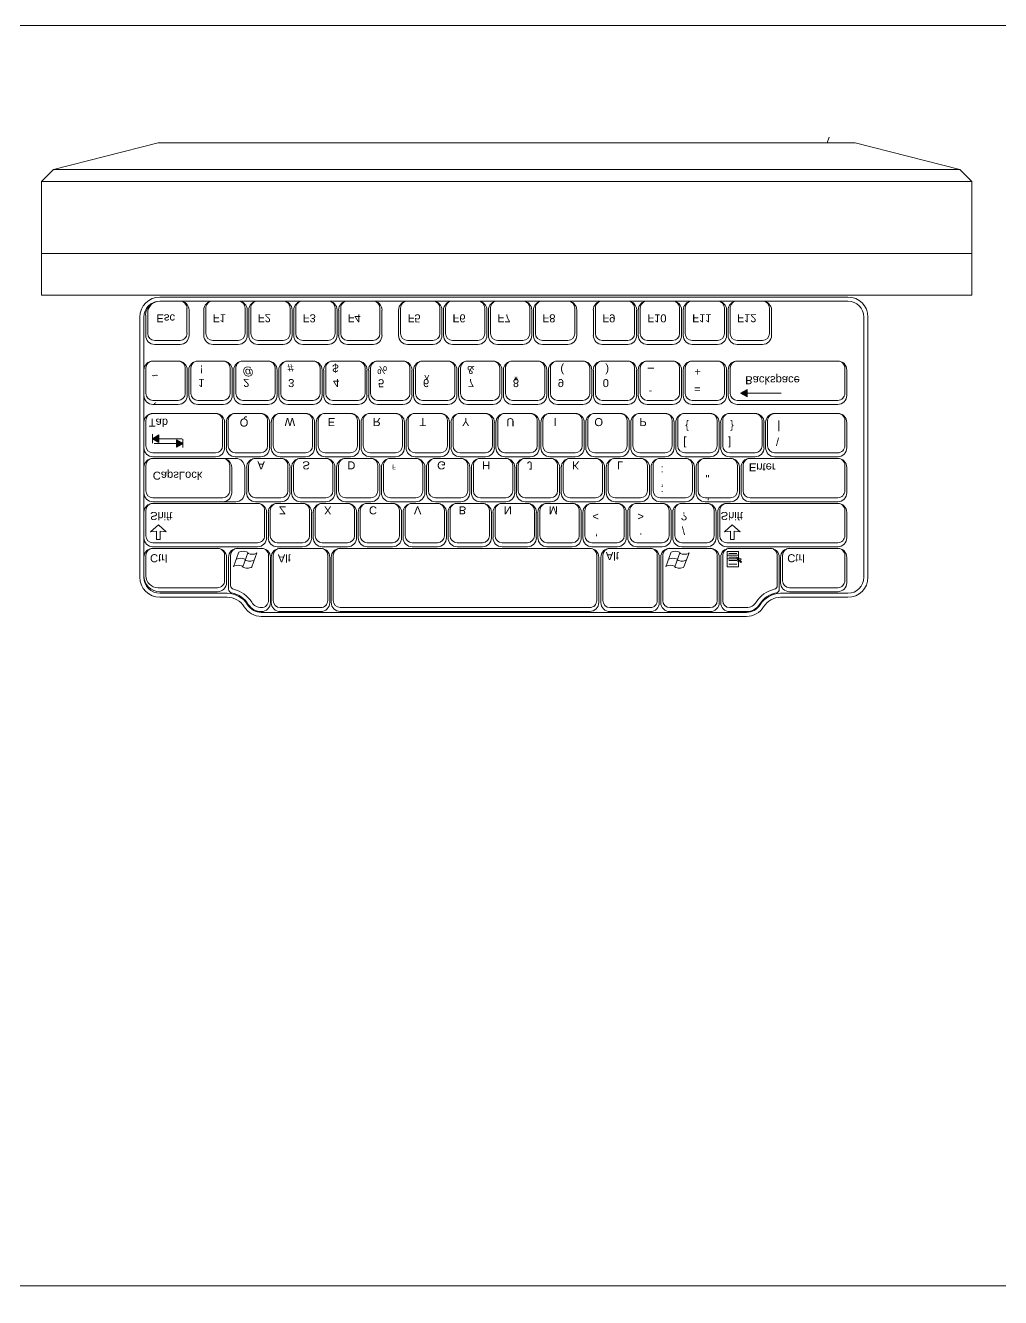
# Model space of a CAD drawing. Header units: millimetres. Extents: x -13407 to 8062823, y -2611 to 109271.
# Drawn here: x 194 to 658, y 42149 to 42755 of the extents above; entities that cross this region are included whole.
import ezdxf
from ezdxf import colors
from ezdxf.entities.mleader import LeaderData, LeaderLine
from ezdxf.math import Vec2, Vec3

# ---------------------------------------------------------------- set-up
doc = ezdxf.new("R2010")
doc.units = ezdxf.units.MM
for name, color, linetype, lineweight in [('_ТХ_мебель передв', 250, 'Continuous', 13), ('_ТХ_обор_комп принт', 30, 'Continuous', 13), ('АР_Отметки', 250, 'Continuous', 15)]:
    doc.layers.add(name, color=color, linetype=linetype, lineweight=lineweight)
doc.styles.add('Arial 200', font='arial.ttf', dxfattribs={"height": 500})
doc.styles.add('ISOCPEUR', font='isocpeur.ttf', dxfattribs={"width": 0.7})
doc.styles.add('SIMPLEX', font='simplex.shx', dxfattribs={"width": 0.85, "oblique": 7})

# ---------------------------------------------------------------- blocks, each defined once
blk = doc.blocks.new('_DotSmall')
at = {"color": 0, "linetype": 'ByBlock', "const_width": 0.5}
blk.add_lwpolyline([(-0.0625, 0, 1), (0.0625, 0, 1)], format="xyb", close=True, dxfattribs=at)
blk = doc.blocks.new('KEY')
at = {"color": 0}
for p, q in [((-0.198, 0), (0.198, 0)), ((-0.338, -0.536), (-0.338, -0.141)), ((-0.307, -0.505), (-0.307, -0.109)), ((0.307, -0.505), (0.307, -0.109)), ((0.338, -0.536), (0.338, -0.141)), ((-0.198, -0.614), (0.198, -0.614)), ((-0.198, -0.677), (0.198, -0.677))]:
    blk.add_line(p, q, dxfattribs=at)
for centre, radius, start, end in [((0.198, -0.109), 0.109, 360, 90), ((0.198, -0.141), 0.141, 360, 90), ((-0.198, -0.141), 0.141, 90, 180), ((-0.198, -0.109), 0.109, 90, 180), ((-0.198, -0.536), 0.141, 180, 270), ((-0.198, -0.505), 0.109, 180, 270), ((0.198, -0.505), 0.109, 270, 360), ((0.198, -0.536), 0.141, 270, 360)]:
    blk.add_arc(centre, radius, start, end, dxfattribs=at)
blk = doc.blocks.new('рншнглнг8л')
h = blk.add_hatch(color=256)
h.paths.add_polyline_path([(-575895.82, 55186.07), (-575892.76, 55184.3), (-575895.82, 55184.3)])
h.paths.add_polyline_path([(-575895.82, 55184.3), (-575892.76, 55184.3), (-575895.82, 55182.54)])
h = blk.add_hatch(color=256)
h.paths.add_polyline_path([(-575615.74, 55164.44), (-575612.68, 55162.68), (-575615.74, 55162.68)])
h.paths.add_polyline_path([(-575615.74, 55162.68), (-575612.68, 55162.68), (-575615.74, 55160.91)])
h = blk.add_hatch(color=256)
h.paths.add_polyline_path([(-575624.15, 55162.17), (-575627.21, 55160.4), (-575624.15, 55160.4)])
h.paths.add_polyline_path([(-575624.15, 55160.4), (-575627.21, 55160.4), (-575624.15, 55158.64)])
for p, q in [((-575947.25, 55303.5), (-575997.1, 55290.75)), ((-575615.41, 55303.5), (-575947.25, 55303.5)), ((-575565.56, 55290.75), (-575615.41, 55303.5)), ((-575997.1, 55290.75), (-576002.79, 55285.05)), ((-575565.56, 55290.75), (-575997.1, 55290.75)), ((-575559.87, 55285.05), (-575565.56, 55290.75)), ((-575559.87, 55285.05), (-576002.79, 55285.05)), ((-576002.79, 55285.05), (-576002.79, 55230.93)), ((-575559.87, 55230.93), (-575559.87, 55285.05)), ((-575559.87, 55250.87), (-576002.79, 55250.87)), ((-576002.79, 55230.93), (-575559.87, 55230.93)), ((-575616.23, 55228.18), (-575943.83, 55228.18)), ((-575630.08, 55211.83), (-575630.08, 55223.89)), ((-575629.12, 55212.79), (-575629.12, 55224.84)), ((-575625.79, 55228.18), (-575616.11, 55228.18)), ((-575953.35, 55096.69), (-575953.35, 55220.56)), ((-575951.45, 55096.69), (-575951.45, 55220.56)), ((-575610.4, 55212.79), (-575610.4, 55222.46)), ((-575609.44, 55211.83), (-575609.44, 55221.51)), ((-575608.61, 55096.69), (-575608.61, 55220.56)), ((-575606.7, 55096.69), (-575606.7, 55220.56)), ((-575625.79, 55209.45), (-575613.73, 55209.45)), ((-575625.79, 55207.55), (-575613.73, 55207.55)), ((-575891.1, 55199.64), (-575939.03, 55199.64)), ((-575943.32, 55183.3), (-575943.32, 55195.36)), ((-575942.37, 55184.25), (-575942.37, 55196.31)), ((-575887.77, 55184.25), (-575887.77, 55196.31)), ((-575886.82, 55183.3), (-575886.82, 55195.36)), ((-575891.1, 55180.92), (-575939.03, 55180.92)), ((-575892.76, 55184.3), (-575912.13, 55184.3)), ((-575895.82, 55182.54), (-575895.82, 55186.07)), ((-575895.82, 55186.07), (-575892.76, 55184.3)), ((-575892.76, 55184.3), (-575895.82, 55182.54)), ((-575891.1, 55179.01), (-575939.03, 55179.01)), ((-575908.94, 55174.68), (-575939.03, 55174.68)), ((-575612.89, 55174.68), (-575642.76, 55174.68)), ((-575943.32, 55158.33), (-575943.32, 55170.39)), ((-575942.37, 55159.28), (-575942.37, 55171.34)), ((-575905.6, 55159.28), (-575905.6, 55171.34)), ((-575904.65, 55158.33), (-575904.65, 55170.39)), ((-575647.05, 55158.33), (-575647.05, 55170.39)), ((-575646.09, 55159.28), (-575646.09, 55171.34)), ((-575609.56, 55159.28), (-575609.56, 55171.34)), ((-575608.61, 55158.33), (-575608.61, 55170.39)), ((-575627.21, 55162.47), (-575627.21, 55158.53)), ((-575612.7, 55162.68), (-575626.77, 55162.68)), ((-575615.74, 55160.91), (-575615.74, 55164.44)), ((-575615.74, 55164.44), (-575612.68, 55162.68)), ((-575612.68, 55162.68), (-575615.74, 55160.91)), ((-575612.68, 55160.6), (-575612.68, 55164.9)), ((-575624.15, 55162.17), (-575627.21, 55160.4)), ((-575627.21, 55160.4), (-575624.15, 55158.64)), ((-575627.19, 55160.4), (-575613.41, 55160.4)), ((-575624.15, 55158.64), (-575624.15, 55162.17)), ((-575908.94, 55155.95), (-575939.03, 55155.95)), ((-575908.94, 55154.05), (-575939.03, 55154.05)), ((-575897.22, 55153.28), (-575939.03, 55153.28)), ((-575612.89, 55153.28), (-575652.3, 55153.28)), ((-575612.89, 55155.95), (-575642.76, 55155.95)), ((-575612.89, 55154.05), (-575642.76, 55154.05)), ((-575943.32, 55136.93), (-575943.32, 55148.99)), ((-575942.37, 55137.88), (-575942.37, 55149.94)), ((-575893.89, 55137.88), (-575893.89, 55149.94)), ((-575892.94, 55136.93), (-575892.94, 55148.99)), ((-575656.59, 55136.93), (-575656.59, 55148.99)), ((-575650.4, 55136.93), (-575650.4, 55148.99)), ((-575649.45, 55137.88), (-575649.45, 55149.94)), ((-575609.56, 55137.88), (-575609.56, 55149.94)), ((-575608.61, 55136.93), (-575608.61, 55148.99)), ((-575897.22, 55134.55), (-575939.03, 55134.55)), ((-575897.22, 55132.64), (-575939.03, 55132.64)), ((-575612.89, 55132.64), (-575652.3, 55132.64)), ((-575612.89, 55134.55), (-575646.12, 55134.55)), ((-575943.32, 55115.53), (-575943.32, 55127.59)), ((-575942.37, 55116.48), (-575942.37, 55128.54)), ((-575886.14, 55131.87), (-575939.03, 55131.87)), ((-575882.8, 55116.48), (-575882.8, 55128.54)), ((-575881.85, 55115.53), (-575881.85, 55127.59)), ((-575667.02, 55115.53), (-575667.02, 55127.59)), ((-575666.07, 55116.48), (-575666.07, 55128.54)), ((-575612.89, 55131.87), (-575662.74, 55131.87)), ((-575609.56, 55116.48), (-575609.56, 55128.54)), ((-575608.61, 55115.53), (-575608.61, 55127.59)), ((-575888.76, 55121.74), (-575892.49, 55118.36)), ((-575885.04, 55118.36), (-575888.76, 55121.74)), ((-575615.52, 55121.74), (-575619.24, 55118.36)), ((-575611.79, 55118.36), (-575615.52, 55121.74)), ((-575892.49, 55118.36), (-575889.61, 55118.58)), ((-575889.61, 55118.58), (-575889.61, 55114.68)), ((-575887.92, 55114.68), (-575889.61, 55114.68)), ((-575887.92, 55114.68), (-575887.91, 55118.58)), ((-575887.91, 55118.58), (-575885.04, 55118.36)), ((-575619.24, 55118.36), (-575616.36, 55118.58)), ((-575616.36, 55118.58), (-575616.36, 55114.68)), ((-575614.67, 55114.68), (-575616.36, 55114.68)), ((-575614.67, 55118.58), (-575611.79, 55118.36)), ((-575614.67, 55114.68), (-575614.67, 55118.58)), ((-575886.14, 55113.15), (-575939.03, 55113.15)), ((-575886.14, 55111.24), (-575939.03, 55111.24)), ((-575916.07, 55110.47), (-575939.03, 55110.47)), ((-575887.54, 55110.47), (-575906.87, 55110.47)), ((-575886.28, 55108.93), (-575891.78, 55108.93)), ((-575891.78, 55108.93), (-575891.78, 55101.72)), ((-575887.14, 55108.07), (-575890.93, 55108.07)), ((-575886.28, 55101.72), (-575886.28, 55108.93)), ((-575859, 55110.47), (-575878.29, 55110.47)), ((-575868.2, 55108.37), (-575865.78, 55101.73)), ((-575863.86, 55108.37), (-575861.44, 55101.73)), ((-575857.1, 55101.73), (-575859.52, 55108.37)), ((-575830.47, 55110.47), (-575849.74, 55110.47)), ((-575702.06, 55110.47), (-575820.92, 55110.47)), ((-575673.53, 55110.47), (-575692.8, 55110.47)), ((-575664.58, 55110.47), (-575653.19, 55110.47)), ((-575612.89, 55113.15), (-575662.74, 55113.15)), ((-575612.89, 55111.24), (-575662.74, 55111.24)), ((-575662.38, 55108.37), (-575659.97, 55101.73)), ((-575658.04, 55108.37), (-575655.63, 55101.73)), ((-575651.29, 55101.73), (-575653.7, 55108.37)), ((-575612.89, 55110.47), (-575643.66, 55110.47)), ((-575943.32, 55094.13), (-575943.32, 55106.19)), ((-575942.37, 55095.08), (-575942.37, 55107.14)), ((-575912.74, 55095.08), (-575912.74, 55107.14)), ((-575911.79, 55094.13), (-575911.79, 55106.19)), ((-575911.15, 55091.09), (-575911.15, 55106.19)), ((-575910.2, 55092.84), (-575910.2, 55107.14)), ((-575890.93, 55106.35), (-575893.17, 55105.31)), ((-575893.17, 55105.31), (-575892.29, 55105.06)), ((-575892.29, 55105.06), (-575893.14, 55104.01)), ((-575892.77, 55103.72), (-575893.14, 55104.01)), ((-575892.77, 55103.72), (-575891.91, 55104.77)), ((-575891.91, 55104.77), (-575891.51, 55104.06)), ((-575886.28, 55107.21), (-575891.78, 55107.21)), ((-575886.28, 55105.49), (-575891.78, 55105.49)), ((-575891.51, 55104.06), (-575890.93, 55106.35)), ((-575887.14, 55106.35), (-575890.93, 55106.35)), ((-575887.14, 55104.63), (-575890.93, 55104.63)), ((-575887.14, 55102.91), (-575890.93, 55102.91)), ((-575884.2, 55085.59), (-575884.2, 55107.14)), ((-575883.25, 55084.63), (-575883.25, 55106.19)), ((-575882.57, 55084.65), (-575882.57, 55106.19)), ((-575881.62, 55085.61), (-575881.62, 55107.14)), ((-575855.67, 55085.61), (-575855.67, 55107.14)), ((-575854.72, 55084.65), (-575854.72, 55106.19)), ((-575854.02, 55084.67), (-575854.02, 55106.19)), ((-575853.07, 55085.62), (-575853.07, 55107.14)), ((-575827.13, 55085.62), (-575827.13, 55107.14)), ((-575826.18, 55084.67), (-575826.18, 55106.19)), ((-575825.2, 55084.69), (-575825.2, 55106.19)), ((-575824.25, 55085.64), (-575824.25, 55107.14)), ((-575698.73, 55085.64), (-575698.73, 55107.14)), ((-575697.78, 55084.69), (-575697.78, 55106.19)), ((-575697.08, 55084.67), (-575697.08, 55106.19)), ((-575696.13, 55085.62), (-575696.13, 55107.14)), ((-575670.19, 55085.62), (-575670.19, 55107.14)), ((-575669.24, 55084.67), (-575669.24, 55106.19)), ((-575668.86, 55084.63), (-575668.86, 55106.19)), ((-575667.91, 55085.59), (-575667.91, 55107.14)), ((-575649.85, 55092.84), (-575649.85, 55107.14)), ((-575648.9, 55091.09), (-575648.9, 55106.19)), ((-575647.95, 55094.13), (-575647.95, 55106.19)), ((-575646.99, 55095.08), (-575646.99, 55107.14)), ((-575609.56, 55097.46), (-575609.56, 55107.14)), ((-575608.61, 55097.46), (-575608.61, 55106.19)), ((-575891.78, 55101.72), (-575886.28, 55101.72)), ((-575916.07, 55091.75), (-575939.03, 55091.75)), ((-575916.07, 55089.84), (-575939.03, 55089.84)), ((-575615.27, 55091.75), (-575643.66, 55091.75)), ((-575616.23, 55089.84), (-575643.66, 55089.84)), ((-575943.83, 55089.07), (-575911.79, 55089.07)), ((-575943.83, 55087.17), (-575911.79, 55087.17)), ((-575616.23, 55089.07), (-575648.27, 55089.07)), ((-575616.23, 55087.17), (-575648.27, 55087.17)), ((-575887.54, 55082.25), (-575895.55, 55082.25)), ((-575887.54, 55080.35), (-575895.55, 55080.35)), ((-575664.5, 55079.99), (-575895.55, 55079.99)), ((-575664.5, 55078.09), (-575895.55, 55078.09)), ((-575859, 55082.27), (-575878.29, 55082.27)), ((-575859, 55080.37), (-575878.29, 55080.37)), ((-575830.47, 55082.29), (-575849.74, 55082.29)), ((-575830.47, 55080.39), (-575849.74, 55080.39)), ((-575702.06, 55082.31), (-575820.92, 55082.31)), ((-575702.06, 55080.4), (-575820.92, 55080.4)), ((-575673.53, 55082.29), (-575692.8, 55082.29)), ((-575673.53, 55080.39), (-575692.8, 55080.39)), ((-575664.58, 55082.25), (-575664.5, 55082.25)), ((-575664.58, 55080.35), (-575664.5, 55080.35))]:
    blk.add_line(p, q)
for points in [[(-575934.03, 55303.5), (-575934.87, 55306.24)], [(-575616.23, 55230.08), (-575943.83, 55230.08)]]:
    blk.add_lwpolyline(points)
for centre, major_axis, start_param, end_param in [((-575943.83, 55220.56), (-6.74, -6.74), 3.926991, 5.497787), ((-575943.83, 55220.56), (-5.39, -5.39), 3.926991, 5.497787), ((-575943.83, 55096.69), (-6.74, 6.74), 0.785398, 2.356194), ((-575943.83, 55096.69), (-5.39, 5.39), 0.785398, 2.356194), ((-575911.79, 55077.64), (-8.08, -8.08), 2.907036, 3.926991), ((-575911.79, 55077.64), (-6.74, -6.74), 2.907036, 3.926991), ((-575895.55, 55087.61), (-5.39, 5.39), 1.336239, 2.356194), ((-575895.55, 55087.61), (-6.74, -6.74), -0.234557, 0.785398)]:
    blk.add_ellipse(centre, major_axis=major_axis, ratio=1, start_param=start_param, end_param=end_param)
at = {"extrusion": (0, 0, -1)}
for centre, major_axis, ratio, start_param, end_param in [((-575616.23, 55220.56), (6.74, -6.74), 1, 3.926991, 5.497787), ((-575625.79, 55223.89), (3.03, 3.03), 1, 3.926991, 5.497787), ((-575625.79, 55224.84), (2.36, 2.36), 1, 3.926991, 5.497787), ((-575616.23, 55220.56), (5.39, -5.39), 1, 3.926991, 5.497787), ((-575616.11, 55221.51), (4.72, 4.72), 1, 5.497787, 7.068583), ((-575616.11, 55222.46), (4.04, -4.04), 1, 3.926991, 5.497787), ((-575625.79, 55211.83), (3.03, -3.03), 1, 0.785398, 2.356194), ((-575625.79, 55212.79), (2.36, -2.36), 1, 0.785398, 2.356194), ((-575613.73, 55212.79), (2.36, -2.36), 1, -0.785398, 0.785398), ((-575613.73, 55211.83), (3.03, 3.03), 1, 0.785398, 2.356194), ((-575939.03, 55195.36), (3.03, -3.03), 1, 2.356194, 3.926991), ((-575939.03, 55196.31), (2.36, -2.36), 1, 2.356194, 3.926991), ((-575891.1, 55196.31), (2.36, 2.36), 1, 5.497787, 7.068583), ((-575891.1, 55195.36), (3.03, -3.03), 1, 3.926991, 5.497787), ((-575939.03, 55183.3), (3.03, 3.03), 1, 2.356194, 3.926991), ((-575939.03, 55184.25), (2.36, 2.36), 1, 2.356194, 3.926991), ((-575891.1, 55184.25), (2.36, -2.36), 1, -0.785398, 0.785398), ((-575891.1, 55183.3), (3.03, 3.03), 1, 0.785398, 2.356194), ((-575939.03, 55170.39), (3.03, -3.03), 1, 2.356194, 3.926991), ((-575939.03, 55171.34), (2.36, -2.36), 1, 2.356194, 3.926991), ((-575908.94, 55171.34), (2.36, 2.36), 1, 5.497787, 7.068583), ((-575908.94, 55170.39), (3.03, 3.03), 1, 5.497787, 7.068583), ((-575642.76, 55170.39), (3.03, 3.03), 1, 3.926991, 5.497787), ((-575642.76, 55171.34), (2.36, 2.36), 1, 3.926991, 5.497787), ((-575612.89, 55171.34), (2.36, -2.36), 1, 3.926991, 5.497787), ((-575612.89, 55170.39), (3.03, -3.03), 1, 3.926991, 5.497787), ((-575939.03, 55158.33), (3.03, 3.03), 1, 2.356194, 3.926991), ((-575939.03, 55159.28), (2.36, 2.36), 1, 2.356194, 3.926991), ((-575908.94, 55159.28), (2.36, -2.36), 1, -0.785398, 0.785398), ((-575908.94, 55158.33), (3.03, -3.03), 1, -0.785398, 0.785398), ((-575642.76, 55158.33), (3.03, -3.03), 1, 0.785398, 2.356194), ((-575642.76, 55159.28), (2.36, -2.36), 1, 0.785398, 2.356194), ((-575612.89, 55159.28), (2.36, 2.36), 1, 0.785398, 2.356194), ((-575612.89, 55158.33), (3.03, 3.03), 1, 0.785398, 2.356194), ((-575939.03, 55148.99), (3.03, -3.03), 1, 2.356194, 3.926991), ((-575939.03, 55149.94), (2.36, -2.36), 1, 2.356194, 3.926991), ((-575897.22, 55149.94), (2.36, 2.36), 1, 5.497787, 7.068583), ((-575897.22, 55148.99), (3.03, 3.03), 1, 5.497787, 7.068583), ((-575652.3, 55148.99), (3.03, 3.03), 1, 3.926991, 5.497787), ((-575646.12, 55148.99), (3.03, 3.03), 1, 3.926991, 5.497787), ((-575646.12, 55149.94), (2.36, -2.36), 1, 2.356194, 3.926991), ((-575612.89, 55149.94), (2.36, -2.36), 1, 3.926991, 5.497787), ((-575612.89, 55148.99), (3.03, -3.03), 1, 3.926991, 5.497787), ((-575939.03, 55136.93), (3.03, 3.03), 1, 2.356194, 3.926991), ((-575939.03, 55137.88), (2.36, 2.36), 1, 2.356194, 3.926991), ((-575897.22, 55137.88), (2.36, -2.36), 1, -0.785398, 0.785398), ((-575897.22, 55136.93), (3.03, -3.03), 1, -0.785398, 0.785398), ((-575652.3, 55136.93), (3.03, -3.03), 1, 0.785398, 2.356194), ((-575646.12, 55136.93), (3.03, -3.03), 1, 0.785398, 2.356194), ((-575646.12, 55137.88), (2.36, 2.36), 1, 2.356194, 3.926991), ((-575612.89, 55137.88), (2.36, 2.36), 1, 0.785398, 2.356194), ((-575612.89, 55136.93), (3.03, 3.03), 1, 0.785398, 2.356194), ((-575939.03, 55127.59), (3.03, -3.03), 1, 2.356194, 3.926991), ((-575939.03, 55128.54), (2.36, -2.36), 1, 2.356194, 3.926991), ((-575886.14, 55128.54), (2.36, 2.36), 1, 5.497787, 7.068583), ((-575886.14, 55127.59), (3.03, -3.03), 1, 3.926991, 5.497787), ((-575662.74, 55127.59), (3.03, 3.03), 1, 3.926991, 5.497787), ((-575662.74, 55128.54), (2.36, -2.36), 1, 2.356194, 3.926991), ((-575612.89, 55128.54), (2.36, -2.36), 1, 3.926991, 5.497787), ((-575612.89, 55127.59), (3.03, -3.03), 1, 3.926991, 5.497787), ((-575939.03, 55115.53), (3.03, 3.03), 1, 2.356194, 3.926991), ((-575939.03, 55116.48), (2.36, 2.36), 1, 2.356194, 3.926991), ((-575886.14, 55116.48), (2.36, -2.36), 1, -0.785398, 0.785398), ((-575886.14, 55115.53), (3.03, 3.03), 1, 0.785398, 2.356194), ((-575662.74, 55115.53), (3.03, -3.03), 1, 0.785398, 2.356194), ((-575662.74, 55116.48), (2.36, 2.36), 1, 2.356194, 3.926991), ((-575612.89, 55116.48), (2.36, 2.36), 1, 0.785398, 2.356194), ((-575612.89, 55115.53), (3.03, 3.03), 1, 0.785398, 2.356194), ((-575939.03, 55106.19), (3.03, -3.03), 1, 2.356194, 3.926991), ((-575939.03, 55107.14), (2.36, -2.36), 1, 2.356194, 3.926991), ((-575916.07, 55107.14), (2.36, -2.36), 1, 3.926991, 5.497787), ((-575916.07, 55106.19), (3.03, -3.03), 1, 3.926991, 5.497787), ((-575906.87, 55106.19), (3.03, 3.03), 1, 3.926991, 5.497787), ((-575906.87, 55107.14), (2.36, 2.36), 1, 3.926991, 5.497787), ((-575887.54, 55107.14), (2.36, 2.36), 1, 5.497787, 7.068583), ((-575887.54, 55106.19), (3.03, 3.03), 1, 5.497787, 7.068583), ((-575878.29, 55106.19), (3.03, 3.03), 1, 3.926991, 5.497787), ((-575878.29, 55107.14), (2.36, 2.36), 1, 3.926991, 5.497787), ((-575866.03, 55108.37), (2.17, 0), 0.316309, 0, 3.141593), ((-575861.69, 55108.37), (2.17, 0), 0.316309, 3.141593, 6.283185), ((-575859, 55107.14), (2.36, 2.36), 1, 5.497787, 7.068583), ((-575859, 55106.19), (3.03, -3.03), 1, 3.926991, 5.497787), ((-575849.74, 55106.19), (3.03, 3.03), 1, 3.926991, 5.497787), ((-575849.74, 55107.14), (2.36, -2.36), 1, 2.356194, 3.926991), ((-575830.47, 55107.14), (2.36, -2.36), 1, 3.926991, 5.497787), ((-575830.47, 55106.19), (3.03, -3.03), 1, 3.926991, 5.497787), ((-575820.92, 55106.19), (3.03, 3.03), 1, 3.926991, 5.497787), ((-575820.92, 55107.14), (2.36, -2.36), 1, 2.356194, 3.926991), ((-575702.06, 55107.14), (2.36, 2.36), 1, 5.497787, 7.068583), ((-575702.06, 55106.19), (3.03, -3.03), 1, 3.926991, 5.497787), ((-575692.8, 55106.19), (3.03, 3.03), 1, 3.926991, 5.497787), ((-575692.8, 55107.14), (2.36, -2.36), 1, 2.356194, 3.926991), ((-575673.53, 55107.14), (2.36, -2.36), 1, 3.926991, 5.497787), ((-575673.53, 55106.19), (3.03, -3.03), 1, 3.926991, 5.497787), ((-575664.58, 55106.19), (3.03, 3.03), 1, 3.926991, 5.497787), ((-575664.58, 55107.14), (2.36, -2.36), 1, 2.356194, 3.926991), ((-575660.21, 55108.37), (2.17, 0), 0.316309, 0, 3.141593), ((-575655.87, 55108.37), (2.17, 0), 0.316309, 3.141593, 6.283185), ((-575653.19, 55107.14), (2.36, -2.36), 1, 3.926991, 5.497787), ((-575653.19, 55106.19), (3.03, -3.03), 1, 3.926991, 5.497787), ((-575643.66, 55106.19), (3.03, 3.03), 1, 3.926991, 5.497787), ((-575643.66, 55107.14), (2.36, -2.36), 1, 2.356194, 3.926991), ((-575612.89, 55107.14), (2.36, -2.36), 1, 3.926991, 5.497787), ((-575612.89, 55106.19), (3.03, -3.03), 1, 3.926991, 5.497787), ((-575864.82, 55105.05), (2.17, 0), 0.316309, 0, 3.141593), ((-575860.48, 55105.05), (2.17, 0), 0.316309, 3.141593, 6.283185), ((-575859.27, 55101.73), (2.17, 0), 0.316309, 3.141593, 6.283185), ((-575659, 55105.05), (2.17, 0), 0.316309, 0, 3.141593), ((-575654.66, 55105.05), (2.17, 0), 0.316309, 3.141593, 6.283185), ((-575653.46, 55101.73), (2.17, 0), 0.316309, 3.141593, 6.283185), ((-575863.61, 55101.73), (2.17, 0), 0.316309, 0, 3.141593), ((-575657.8, 55101.73), (2.17, 0), 0.316309, 0, 3.141593), ((-575616.23, 55097.46), (5.39, 5.39), 1, 0.785398, 2.356194), ((-575616.23, 55096.69), (6.74, 6.74), 1, 0.785398, 2.356194), ((-575616.23, 55096.69), (5.39, 5.39), 1, 0.785398, 2.356194), ((-575615.27, 55097.46), (4.04, 4.04), 1, 0.785398, 2.356194), ((-575939.03, 55094.13), (3.03, 3.03), 1, 2.356194, 3.926991), ((-575939.03, 55095.08), (2.36, 2.36), 1, 2.356194, 3.926991), ((-575916.07, 55095.08), (2.36, 2.36), 1, 0.785398, 2.356194), ((-575916.07, 55094.13), (3.03, 3.03), 1, 0.785398, 2.356194), ((-575909.25, 55091.09), (1.35, -1.35), 1, 0.971859, 2.356194), ((-575908.29, 55092.84), (1.35, -1.35), 1, 1.011126, 2.356194), ((-575911.79, 55077.64), (9.68, -9.68), 1, 4.152719, 4.946946), ((-575648.27, 55077.64), (9.68, 9.68), 1, 4.477832, 5.272059), ((-575651.76, 55092.84), (1.35, 1.35), 1, 0.785398, 2.130466), ((-575650.81, 55091.09), (1.35, 1.35), 1, 0.785398, 2.169734), ((-575643.66, 55094.13), (3.03, -3.03), 1, 0.785398, 2.356194), ((-575643.66, 55095.08), (2.36, 2.36), 1, 2.356194, 3.926991), ((-575911.79, 55077.64), (8.08, 8.08), 1, 5.497787, 6.517742), ((-575911.79, 55077.64), (6.74, -6.74), 1, 3.926991, 4.946946), ((-575911.79, 55077.64), (8.33, 8.33), 1, 5.684248, 6.517742), ((-575895.55, 55087.61), (5.39, 5.39), 1, 2.356194, 3.37615), ((-575895.55, 55087.61), (5.14, 5.14), 1, 2.356194, 3.37615), ((-575895.55, 55087.61), (3.79, 3.79), 1, 2.356194, 3.37615), ((-575887.54, 55085.59), (2.36, -2.36), 1, -0.785398, 0.785398), ((-575887.54, 55084.63), (3.03, -3.03), 1, -0.785398, 0.785398), ((-575878.29, 55084.65), (3.03, -3.03), 1, 0.785398, 2.356194), ((-575878.29, 55085.61), (2.36, -2.36), 1, 0.785398, 2.356194), ((-575859, 55085.61), (2.36, -2.36), 1, -0.785398, 0.785398), ((-575859, 55084.65), (3.03, 3.03), 1, 0.785398, 2.356194), ((-575849.74, 55084.67), (3.03, -3.03), 1, 0.785398, 2.356194), ((-575849.74, 55085.62), (2.36, 2.36), 1, 2.356194, 3.926991), ((-575830.47, 55085.62), (2.36, 2.36), 1, 0.785398, 2.356194), ((-575830.47, 55084.67), (3.03, 3.03), 1, 0.785398, 2.356194), ((-575820.92, 55084.69), (3.03, -3.03), 1, 0.785398, 2.356194), ((-575820.92, 55085.64), (2.36, 2.36), 1, 2.356194, 3.926991), ((-575702.06, 55085.64), (2.36, -2.36), 1, -0.785398, 0.785398), ((-575702.06, 55084.69), (3.03, 3.03), 1, 0.785398, 2.356194), ((-575692.8, 55084.67), (3.03, -3.03), 1, 0.785398, 2.356194), ((-575692.8, 55085.62), (2.36, 2.36), 1, 2.356194, 3.926991), ((-575673.53, 55085.62), (2.36, 2.36), 1, 0.785398, 2.356194), ((-575673.53, 55084.67), (3.03, 3.03), 1, 0.785398, 2.356194), ((-575664.58, 55084.63), (3.03, -3.03), 1, 0.785398, 2.356194), ((-575664.58, 55085.59), (2.36, 2.36), 1, 2.356194, 3.926991), ((-575664.5, 55087.61), (3.79, -3.79), 1, -0.234557, 0.785398), ((-575664.5, 55087.61), (5.14, -5.14), 1, -0.234557, 0.785398), ((-575664.5, 55087.61), (5.39, 5.39), 1, 1.336239, 2.356194), ((-575648.27, 55077.64), (8.33, -8.33), 1, 2.907036, 3.74053), ((-575648.27, 55077.64), (8.08, -8.08), 1, 2.907036, 3.926991), ((-575648.27, 55077.64), (6.74, -6.74), 1, 2.907036, 3.926991), ((-575895.55, 55087.61), (6.74, 6.74), 1, 2.356194, 3.37615), ((-575664.5, 55087.61), (6.74, -6.74), 1, -0.234557, 0.785398)]:
    blk.add_ellipse(centre, major_axis=major_axis, ratio=ratio, start_param=start_param, end_param=end_param, dxfattribs=at)
for points in [[(-575612.7, 55162.67), (-575612.68, 55162.68), (-575612.7, 55162.68)], [(-575627.19, 55160.41), (-575627.21, 55160.4), (-575627.19, 55160.4)]]:
    blk.add_solid(points)
at = {"xscale": -30.48000000044703, "yscale": 30.48000000044703, "zscale": 60.96}
for p in [(-575897.13, 55228.18), (-575875.73, 55228.18), (-575854.33, 55228.18), (-575832.93, 55228.18), (-575804.4, 55228.18), (-575782.99, 55228.18), (-575761.59, 55228.18), (-575740.19, 55228.18), (-575711.66, 55228.18), (-575690.26, 55228.18), (-575668.86, 55228.18), (-575647.46, 55228.18), (-575875.73, 55199.64), (-575854.33, 55199.64), (-575832.93, 55199.64), (-575811.53, 55199.64), (-575790.13, 55199.64), (-575768.73, 55199.64), (-575747.33, 55199.64), (-575725.93, 55199.64), (-575704.53, 55199.64), (-575683.12, 55199.64), (-575661.72, 55199.64), (-575640.32, 55199.64), (-575618.92, 55199.64), (-575893.57, 55174.68), (-575872.17, 55174.68), (-575850.76, 55174.68), (-575829.36, 55174.68), (-575807.96, 55174.68), (-575786.56, 55174.68), (-575765.16, 55174.68), (-575743.76, 55174.68), (-575722.36, 55174.68), (-575700.96, 55174.68), (-575679.56, 55174.68), (-575658.16, 55174.68), (-575881.85, 55153.28), (-575860.45, 55153.28), (-575839.05, 55153.28), (-575817.65, 55153.28), (-575796.25, 55153.28), (-575774.85, 55153.28), (-575753.45, 55153.28), (-575732.05, 55153.28), (-575710.65, 55153.28), (-575689.24, 55153.28), (-575667.84, 55153.28), (-575870.77, 55131.87), (-575849.36, 55131.87), (-575827.96, 55131.87), (-575806.56, 55131.87), (-575785.16, 55131.87), (-575763.76, 55131.87), (-575742.36, 55131.87), (-575720.96, 55131.87), (-575699.56, 55131.87), (-575678.16, 55131.87)]:
    blk.add_blockref('KEY', p, dxfattribs=at)
for s, height, style, p in [('F12', 3.81, 'Arial 200', (-575891.1, 55221.93)), ('F11', 3.81, 'Arial 200', (-575869.7, 55221.93)), ('F10', 3.81, 'Arial 200', (-575848.3, 55221.86)), ('F9', 3.81, 'Arial 200', (-575826.9, 55221.86)), ('F8', 3.81, 'Arial 200', (-575798.37, 55221.86)), ('F7', 3.81, 'Arial 200', (-575776.97, 55221.91)), ('F6', 3.81, 'Arial 200', (-575755.57, 55221.86)), ('F5', 3.81, 'Arial 200', (-575734.16, 55221.85)), ('F4', 3.81, 'Arial 200', (-575705.63, 55221.91)), ('F3', 3.81, 'Arial 200', (-575684.23, 55221.86)), ('F2', 3.81, 'Arial 200', (-575662.83, 55221.93)), ('F1', 3.81, 'Arial 200', (-575641.43, 55221.93)), ('Esc', 3.81, 'Arial 200', (-575614.55, 55221.85)), ('Backspace', 3.81, 'Arial 200', (-575894.93, 55192.4)), ('+', 3.81, 'Arial 200', (-575870.75, 55196.38)), ('_', 3.81, 'Arial 200', (-575848.54, 55195.32)), (')', 3.81, 'Arial 200', (-575828.32, 55197.36)), ('(', 3.81, 'Arial 200', (-575806.91, 55197.36)), ('&', 3.81, 'Arial 200', (-575762.51, 55197.28)), ('^ ', 3.81, 'Arial 200', (-575742.08, 55194.86)), ('%', 3.81, 'Arial 200', (-575719.71, 55197.23)), ('$', 3.81, 'Arial 200', (-575698.31, 55198.1)), ('#', 3.81, 'Arial 200', (-575676.91, 55198.29)), ('@', 3.81, 'Arial 200', (-575655.5, 55196.26)), ('!', 3.81, 'Arial 200', (-575635.34, 55197.55)), ('~', 3.81, 'Arial 200', (-575612.21, 55194.6)), ('=', 3.81, 'Arial 200', (-575870.55, 55188.02)), ('0', 3.81, 'Arial 200', (-575827.08, 55191.05)), ('9', 3.81, 'Arial 200', (-575805.68, 55191.05)), ('8', 3.81, 'Arial 200', (-575784.28, 55191.05)), ('*', 3.81, 'Arial 200', (-575784.77, 55194.13)), ('7', 3.81, 'Arial 200', (-575762.88, 55191.05)), ('6', 3.81, 'Arial 200', (-575741.48, 55191.05)), ('5', 3.81, 'Arial 200', (-575720.08, 55190.98)), ('4', 3.81, 'Arial 200', (-575698.68, 55191.1)), ('3', 3.81, 'Arial 200', (-575677.28, 55191.05)), ('2', 3.81, 'Arial 200', (-575655.87, 55191.11)), ('1', 3.81, 'Arial 200', (-575634.47, 55191.11)), ('-', 3.81, 'Arial 200', (-575848.91, 55186.83)), ('`', 3.81, 'Arial 200', (-575613.07, 55183.33)), ('|', 3.81, 'Arial 200', (-575910.28, 55170.2)), ('}', 3.81, 'Arial 200', (-575887.75, 55170.45)), ('{', 3.81, 'Arial 200', (-575866.35, 55170.45)), ('P', 3.81, 'Arial 200', (-575844.51, 55172.48)), ('O', 3.81, 'Arial 200', (-575823.11, 55172.48)), ('I', 3.81, 'Arial 200', (-575803.73, 55172.48)), ('U', 3.81, 'Arial 200', (-575781.17, 55172.41)), ('Y', 3.81, 'Arial 200', (-575760.06, 55172.48)), ('T', 3.81, 'Arial 200', (-575739.81, 55172.48)), ('R', 3.81, 'Arial 200', (-575717.55, 55172.48)), ('E', 3.81, 'Arial 200', (-575696.14, 55172.48)), ('W', 3.81, 'Arial 200', (-575675.61, 55172.48)), ('Q', 3.81, 'Arial 200', (-575654.21, 55172.25)), ('Tab', 3.81, 'Arial 200', (-575610.92, 55172.22)), ('\\', 3.81, 'Arial 200', (-575909.56, 55163.15)), (']', 3.81, 'Arial 200', (-575886.78, 55162.59)), ('[', 3.81, 'Arial 200', (-575865.38, 55162.59)), ('Enter', 3.81, 'Arial 200', (-575896.69, 55150.92)), ('L', 3.81, 'Arial 200', (-575833.85, 55151.88)), ('K', 3.81, 'Arial 200', (-575812.45, 55151.88)), ('J', 3.81, 'Arial 200', (-575791.05, 55151.81)), ('H', 3.81, 'Arial 200', (-575769.65, 55151.88)), ('G', 3.81, 'Arial 200', (-575748.24, 55151.88)), ('F', 2.38, 'SIMPLEX', (-575726.84, 55150.45)), ('D', 3.81, 'Arial 200', (-575705.44, 55151.88)), ('S', 3.81, 'Arial 200', (-575684.04, 55151.88)), ('A', 3.81, 'Arial 200', (-575662.64, 55151.88)), ('"', 3.81, 'Arial 200', (-575876.04, 55148.06)), (':', 3.81, 'Arial 200', (-575854.64, 55149.54)), ('CapsLock', 3.81, 'Arial 200', (-575612.82, 55146.99)), (';', 3.81, 'Arial 200', (-575854.7, 55140.2)), ("'", 3.81, 'Arial 200', (-575876.83, 55137.11)), ('Shift', 3.81, 'Arial 200', (-575883.22, 55127.78)), ('?', 3.81, 'Arial 200', (-575864.28, 55127.6)), ('>', 3.81, 'Arial 200', (-575843.55, 55127.47)), ('<', 3.81, 'Arial 200', (-575822.15, 55127.47)), ('M', 3.81, 'Arial 200', (-575801.36, 55130.48)), ('N', 3.81, 'Arial 200', (-575779.96, 55130.48)), ('B', 3.81, 'Arial 200', (-575758.56, 55130.48)), ('V', 3.81, 'Arial 200', (-575737.16, 55130.48)), ('C', 3.81, 'Arial 200', (-575715.76, 55130.48)), ('X', 3.81, 'Arial 200', (-575694.36, 55130.48)), ('Z', 3.81, 'Arial 200', (-575672.96, 55130.48)), ('Shift', 3.81, 'Arial 200', (-575611.52, 55127.78)), ('/', 3.81, 'Arial 200', (-575864.77, 55120.85)), ('.', 3.81, 'Arial 200', (-575844.46, 55117.57)), (',', 3.81, 'Arial 200', (-575823.42, 55116.82)), ('Alt', 3.81, 'Arial 200', (-575828.58, 55108.67)), ('Ctrl', 3.81, 'Arial 200', (-575914.95, 55107.68)), ('Alt', 3.81, 'Arial 200', (-575672.35, 55107.65)), ('Ctrl', 3.81, 'Arial 200', (-575611.52, 55107.68))]:
    blk.add_text(s, height=height, rotation=180, dxfattribs=dict(style=style)).set_placement(p)
blk = doc.blocks.new('стол с тумбой 1200х600')
blk.add_lwpolyline([(-19012.18, 19801.11), (-19012.18, 21001.11), (-19612.18, 21001.11), (-19612.18, 19801.11)], close=True)

msp = doc.modelspace()

# ---------------------------------------------------------------- block references
at = {"layer": '_ТХ_мебель передв', "rotation": 90.00000000000001}
msp.add_blockref('стол с тумбой 1200х600', (21040.93, 61767.13), dxfattribs=at)
at = {"layer": '_ТХ_обор_комп принт', "xscale": -1}
msp.add_blockref('рншнглнг8л', (-575358.45, -12604.44), dxfattribs=at)

# ---------------------------------------------------------------- leaders
at = {"layer": 'АР_Отметки'}
ml = msp.add_multileader_mtext('Standard', dxfattribs=at)
ml.set_content('%%P0,000', color=256, style='ISOCPEUR')
ml.set_leader_properties(color=256, linetype='Continuous', lineweight=-1)
ml.set_arrow_properties(name='DOTSMALL')
ml.build(insert=Vec2(0, 0))
ml.multileader.update_dxf_attribs({"has_text_frame": 1, "text_left_attachment_type": 4, "text_right_attachment_type": 4, "dogleg_length": 100, "arrow_head_size": 180})
ctx = ml.context
ctx.base_point, ctx.char_height, ctx.arrow_head_size, ctx.landing_gap_size, ctx.plane_origin = Vec3(23741.79, 77327.25), 250, 180, 50, Vec3(21198.43, 75380.24)
ctx.left_attachment, ctx.right_attachment = 4, 4
notes = []
notes.append((ctx, [(0, (0, 0, 0), (0, 0), (1, 0), 1, [])]))
ctx.mtext.insert, ctx.mtext.width, ctx.mtext.line_spacing_style, ctx.mtext.flow_direction = Vec3(23791.79, 77660.58), 852.697, 2, 5
ml = msp.add_multileader_mtext('Standard', dxfattribs=at)
ml.set_content('-1,140', color=256, style='ISOCPEUR')
ml.set_leader_properties(color=256, linetype='Continuous', lineweight=-1)
ml.set_arrow_properties(name='DOTSMALL')
ml.build(insert=Vec2(0, 0))
ml.multileader.update_dxf_attribs({"has_text_frame": 1, "text_left_attachment_type": 4, "text_right_attachment_type": 4, "dogleg_length": 100, "arrow_head_size": 180})
ctx = ml.context
ctx.base_point, ctx.char_height, ctx.arrow_head_size, ctx.landing_gap_size, ctx.plane_origin = Vec3(34149.99, 75558.9), 250, 180, 50, Vec3(34068.6, 74291.34)
ctx.left_attachment, ctx.right_attachment = 4, 4
notes.append((ctx, [(0, (0, 0, 0), (0, 0), (1, 0), 1, [])]))
ctx.mtext.insert, ctx.mtext.width, ctx.mtext.line_spacing_style, ctx.mtext.flow_direction = Vec3(34199.99, 75892.24), 852.697, 2, 5
ml = msp.add_multileader_mtext('Standard', dxfattribs=at)
ml.set_content('%%P0,000', color=256, style='ISOCPEUR')
ml.set_leader_properties(color=256, linetype='Continuous', lineweight=-1)
ml.set_arrow_properties(name='DOTSMALL')
ml.build(insert=Vec2(0, 0))
ml.multileader.update_dxf_attribs({"has_text_frame": 1, "text_left_attachment_type": 4, "text_right_attachment_type": 4, "dogleg_length": 100, "arrow_head_size": 180})
ctx = ml.context
ctx.base_point, ctx.char_height, ctx.arrow_head_size, ctx.landing_gap_size, ctx.plane_origin = Vec3(26088.05, 75179.2), 250, 180, 50, Vec3(22136.48, 73740.73)
ctx.left_attachment, ctx.right_attachment = 4, 4
notes.append((ctx, [(0, (0, 0, 0), (0, 0), (1, 0), 1, [])]))
ctx.mtext.insert, ctx.mtext.width, ctx.mtext.line_spacing_style, ctx.mtext.flow_direction = Vec3(26138.05, 75512.54), 852.697, 2, 5
ml = msp.add_multileader_mtext('Standard', dxfattribs=at)
ml.set_content('Л.4', color=256, style='ISOCPEUR')
ml.set_leader_properties(color=256, linetype='Continuous', lineweight=-1)
ml.set_arrow_properties(name='DOTSMALL')
ml.build(insert=Vec2(0, 0))
ml.multileader.update_dxf_attribs({"has_text_frame": 1, "text_left_attachment_type": 4, "text_right_attachment_type": 4, "dogleg_length": 100, "arrow_head_size": 180})
ctx = ml.context
ctx.base_point, ctx.char_height, ctx.arrow_head_size, ctx.landing_gap_size, ctx.plane_origin = Vec3(26987.57, 74395.9), 250, 180, 50, Vec3(52223.49, 62772.78)
ctx.left_attachment, ctx.right_attachment = 4, 4
notes.append((ctx, [(0, (0, 0, 0), (0, 0), (1, 0), 1, [])]))
ctx.mtext.insert, ctx.mtext.width, ctx.mtext.line_spacing_style, ctx.mtext.flow_direction = Vec3(27037.57, 74729.24), 852.697, 2, 5
ml = msp.add_multileader_mtext('Standard', dxfattribs=at)
ml.set_content('-1,140', color=256, style='ISOCPEUR')
ml.set_leader_properties(color=256, linetype='Continuous', lineweight=-1)
ml.set_arrow_properties(name='DOTSMALL')
ml.build(insert=Vec2(0, 0))
ml.multileader.update_dxf_attribs({"has_text_frame": 1, "text_left_attachment_type": 4, "text_right_attachment_type": 4, "dogleg_length": 100, "arrow_head_size": 180})
ctx = ml.context
ctx.base_point, ctx.char_height, ctx.arrow_head_size, ctx.landing_gap_size, ctx.plane_origin = Vec3(31490.13, 73467.64, 0), 250, 180, 50, Vec3(31408.74, 73753.78, 0)
ctx.left_attachment, ctx.right_attachment = 4, 4
notes.append((ctx, [(0, (0, 0, 0), (0, 0), (1, 0), 1, [])]))
ctx.mtext.insert, ctx.mtext.width, ctx.mtext.line_spacing_style, ctx.mtext.flow_direction = Vec3(31540.13, 73800.97, 0), 852.697, 2, 5
ml = msp.add_multileader_mtext('Standard', dxfattribs=at)
ml.set_content('%%P0,000', color=256, style='ISOCPEUR')
ml.set_leader_properties(color=256, linetype='Continuous', lineweight=-1)
ml.set_arrow_properties(name='DOTSMALL')
ml.build(insert=Vec2(0, 0))
ml.multileader.update_dxf_attribs({"has_text_frame": 1, "text_left_attachment_type": 4, "text_right_attachment_type": 4, "dogleg_length": 100, "arrow_head_size": 180})
ctx = ml.context
ctx.base_point, ctx.char_height, ctx.arrow_head_size, ctx.landing_gap_size, ctx.plane_origin = Vec3(16047.3, 73278.14, -0.16), 250, 180, 50, Vec3(12976.22, 71688.59, -0.16)
ctx.left_attachment, ctx.right_attachment = 4, 4
notes.append((ctx, [(0, (0, 0, 0), (0, 0), (1, 0), 1, [])]))
ctx.mtext.insert, ctx.mtext.width, ctx.mtext.line_spacing_style, ctx.mtext.flow_direction = Vec3(16097.3, 73611.48, -0.16), 852.697, 2, 5
ml = msp.add_multileader_mtext('Standard', dxfattribs=at)
ml.set_content('{\\W0.8;-2,250}', color=256, style='ISOCPEUR')
ml.set_leader_properties(color=256, linetype='Continuous', lineweight=-1)
ml.set_arrow_properties(name='DOTSMALL')
ml.build(insert=Vec2(0, 0))
ml.multileader.update_dxf_attribs({"has_text_frame": 1, "text_left_attachment_type": 4, "text_right_attachment_type": 4, "dogleg_length": 100, "arrow_head_size": 180})
ctx = ml.context
ctx.base_point, ctx.char_height, ctx.arrow_head_size, ctx.landing_gap_size, ctx.plane_origin = Vec3(49783.77, 72941.39), 250, 180, 50, Vec3(49702.37, 71663.27)
ctx.left_attachment, ctx.right_attachment = 4, 4
notes.append((ctx, [(0, (0, 0, 0), (0, 0), (1, 0), 1, [])]))
ctx.mtext.insert, ctx.mtext.width, ctx.mtext.defined_height, ctx.mtext.line_spacing_style, ctx.mtext.flow_direction = Vec3(49833.77, 73274.73), 769.989, 343.89, 2, 5
ml = msp.add_multileader_mtext('Standard', dxfattribs=at)
ml.set_content('+2,100', color=256, style='ISOCPEUR')
ml.set_leader_properties(color=256, linetype='Continuous', lineweight=-1)
ml.set_arrow_properties(name='DOTSMALL')
ml.build(insert=Vec2(0, 0))
ml.multileader.update_dxf_attribs({"has_text_frame": 1, "text_left_attachment_type": 4, "text_right_attachment_type": 4, "dogleg_length": 100, "arrow_head_size": 180})
ctx = ml.context
ctx.base_point, ctx.char_height, ctx.arrow_head_size, ctx.landing_gap_size, ctx.plane_origin = Vec3(54621.17, 71236.43, 0), 250, 180, 50, Vec3(54539.78, 69968.86, 0)
ctx.left_attachment, ctx.right_attachment = 4, 4
notes.append((ctx, [(0, (0, 0, 0), (0, 0), (1, 0), 1, [])]))
ctx.mtext.insert, ctx.mtext.width, ctx.mtext.line_spacing_style, ctx.mtext.flow_direction = Vec3(54671.17, 71569.76, 0), 852.697, 2, 5
ml = msp.add_multileader_mtext('Standard', dxfattribs=at)
ml.set_content('Л.5', color=256, style='ISOCPEUR')
ml.set_leader_properties(color=256, linetype='Continuous', lineweight=-1)
ml.set_arrow_properties(name='DOTSMALL')
ml.build(insert=Vec2(0, 0))
ml.multileader.update_dxf_attribs({"has_text_frame": 1, "text_left_attachment_type": 4, "text_right_attachment_type": 4, "dogleg_length": 100, "arrow_head_size": 180})
ctx = ml.context
ctx.base_point, ctx.char_height, ctx.arrow_head_size, ctx.landing_gap_size, ctx.plane_origin = Vec3(54572.79, 68702.21), 250, 180, 50, Vec3(79808.71, 57079.09)
ctx.left_attachment, ctx.right_attachment = 4, 4
notes.append((ctx, [(0, (0, 0, 0), (0, 0), (1, 0), 1, [])]))
ctx.mtext.insert, ctx.mtext.width, ctx.mtext.line_spacing_style, ctx.mtext.flow_direction = Vec3(54622.79, 69035.55), 852.697, 2, 5
ml = msp.add_multileader_mtext('Standard', dxfattribs=at)
ml.set_content('%%P0,000', color=256, style='ISOCPEUR')
ml.set_leader_properties(color=256, linetype='Continuous', lineweight=-1)
ml.set_arrow_properties(name='DOTSMALL')
ml.build(insert=Vec2(0, 0))
ml.multileader.update_dxf_attribs({"has_text_frame": 1, "text_left_attachment_type": 4, "text_right_attachment_type": 4, "dogleg_length": 100, "arrow_head_size": 180})
ctx = ml.context
ctx.base_point, ctx.char_height, ctx.arrow_head_size, ctx.landing_gap_size, ctx.plane_origin = Vec3(9119.61, 66575.17, -0.16), 250, 180, 50, Vec3(6048.53, 64985.62, -0.16)
ctx.left_attachment, ctx.right_attachment = 4, 4
notes.append((ctx, [(0, (0, 0, 0), (0, 0), (1, 0), 1, [])]))
ctx.mtext.insert, ctx.mtext.width, ctx.mtext.line_spacing_style, ctx.mtext.flow_direction = Vec3(9169.61, 66908.5, -0.16), 852.697, 2, 5
ml = msp.add_multileader_mtext('Standard', dxfattribs=at)
ml.set_content('0,000', color=256, style='ISOCPEUR')
ml.set_leader_properties(color=256, linetype='Continuous', lineweight=-1)
ml.set_arrow_properties(name='DOTSMALL')
ml.build(insert=Vec2(0, 0))
ml.multileader.update_dxf_attribs({"has_text_frame": 1, "text_left_attachment_type": 4, "text_right_attachment_type": 4, "dogleg_length": 100, "arrow_head_size": 180})
ctx = ml.context
ctx.base_point, ctx.char_height, ctx.arrow_head_size, ctx.landing_gap_size, ctx.plane_origin = Vec3(39547.1, 65532.37, 0), 250, 180, 50, Vec3(37385.88, 65007.79, 0)
ctx.left_attachment, ctx.right_attachment = 4, 4
notes.append((ctx, [(0, (0, 0, 0), (0, 0), (1, 0), 1, [])]))
ctx.mtext.insert, ctx.mtext.width, ctx.mtext.line_spacing_style, ctx.mtext.flow_direction = Vec3(39597.1, 65932.37, 0), 852.697, 2, 5
ml = msp.add_multileader_mtext('Standard', dxfattribs=at)
ml.set_content('0,000', color=256, style='ISOCPEUR')
ml.set_leader_properties(color=256, linetype='Continuous', lineweight=-1)
ml.set_arrow_properties(name='DOTSMALL')
ml.build(insert=Vec2(0, 0))
ml.multileader.update_dxf_attribs({"has_text_frame": 1, "text_left_attachment_type": 4, "text_right_attachment_type": 4, "dogleg_length": 100, "arrow_head_size": 180})
ctx = ml.context
ctx.base_point, ctx.char_height, ctx.arrow_head_size, ctx.landing_gap_size, ctx.plane_origin = Vec3(55204.32, 64751.77, 0), 250, 180, 50, Vec3(55122.93, 63550.87, 0)
ctx.left_attachment, ctx.right_attachment = 4, 4
notes.append((ctx, [(0, (0, 0, 0), (0, 0), (1, 0), 1, [])]))
ctx.mtext.insert, ctx.mtext.width, ctx.mtext.line_spacing_style, ctx.mtext.flow_direction = Vec3(55254.32, 65151.77, 0), 852.697, 2, 5
ml = msp.add_multileader_mtext('Standard', dxfattribs=at)
ml.set_content('%%P0,000', color=256, style='ISOCPEUR')
ml.set_leader_properties(color=256, linetype='Continuous', lineweight=-1)
ml.set_arrow_properties(name='DOTSMALL')
ml.build(insert=Vec2(0, 0))
ml.multileader.update_dxf_attribs({"has_text_frame": 1, "text_left_attachment_type": 4, "text_right_attachment_type": 4, "dogleg_length": 100, "arrow_head_size": 180})
ctx = ml.context
ctx.base_point, ctx.char_height, ctx.arrow_head_size, ctx.landing_gap_size, ctx.plane_origin = Vec3(58153.43, 64744.27), 250, 180, 50, Vec3(55082.35, 63154.72)
ctx.left_attachment, ctx.right_attachment = 4, 4
notes.append((ctx, [(0, (0, 0, 0), (0, 0), (1, 0), 1, [])]))
ctx.mtext.insert, ctx.mtext.width, ctx.mtext.line_spacing_style, ctx.mtext.flow_direction = Vec3(58203.43, 65077.61), 852.697, 2, 5
ml = msp.add_multileader_mtext('Standard', dxfattribs=at)
ml.set_content('-2,650', color=256, style='ISOCPEUR')
ml.set_leader_properties(color=256, linetype='Continuous', lineweight=-1)
ml.set_arrow_properties(name='DOTSMALL')
ml.build(insert=Vec2(0, 0))
ml.multileader.update_dxf_attribs({"has_text_frame": 1, "text_left_attachment_type": 4, "text_right_attachment_type": 4, "dogleg_length": 100, "arrow_head_size": 180})
ctx = ml.context
ctx.base_point, ctx.char_height, ctx.arrow_head_size, ctx.landing_gap_size, ctx.plane_origin = Vec3(43941.35, 58653.75), 250, 180, 50, Vec3(41780.14, 58062.51)
ctx.left_attachment, ctx.right_attachment = 4, 4
notes.append((ctx, [(0, (0, 0, 0), (0, 0), (1, 0), 1, [])]))
ctx.mtext.insert, ctx.mtext.width, ctx.mtext.line_spacing_style, ctx.mtext.flow_direction = Vec3(43991.35, 58987.08), 852.697, 2, 5
ml = msp.add_multileader_mtext('Standard', dxfattribs=at)
ml.set_content('%%P0,000', color=256, style='ISOCPEUR')
ml.set_leader_properties(color=256, linetype='Continuous', lineweight=-1)
ml.set_arrow_properties(name='DOTSMALL')
ml.build(insert=Vec2(0, 0))
ml.multileader.update_dxf_attribs({"has_text_frame": 1, "text_left_attachment_type": 4, "text_right_attachment_type": 4, "dogleg_length": 100, "arrow_head_size": 180})
ctx = ml.context
ctx.base_point, ctx.char_height, ctx.arrow_head_size, ctx.landing_gap_size, ctx.plane_origin = Vec3(847.33, 50001.76), 250, 180, 50, Vec3(-1313.88, 49053.01)
ctx.left_attachment, ctx.right_attachment = 4, 4
notes.append((ctx, [(0, (0, 0, 0), (0, 0), (1, 0), 1, [])]))
ctx.mtext.insert, ctx.mtext.width, ctx.mtext.line_spacing_style, ctx.mtext.flow_direction = Vec3(897.33, 50335.09), 852.697, 2, 5
ml = msp.add_multileader_mtext('Standard', dxfattribs=at)
ml.set_content('{\\W0.8;-2,250}', color=256, style='ISOCPEUR')
ml.set_leader_properties(color=256, linetype='Continuous', lineweight=-1)
ml.set_arrow_properties(name='DOTSMALL')
ml.build(insert=Vec2(0, 0))
ml.multileader.update_dxf_attribs({"has_text_frame": 1, "text_left_attachment_type": 4, "text_right_attachment_type": 4, "dogleg_length": 100, "arrow_head_size": 180})
ctx = ml.context
ctx.base_point, ctx.char_height, ctx.arrow_head_size, ctx.landing_gap_size, ctx.plane_origin = Vec3(14953.97, 48622.07), 250, 180, 50, Vec3(14872.58, 47333.95)
ctx.left_attachment, ctx.right_attachment = 4, 4
notes.append((ctx, [(0, (0, 0, 0), (0, 0), (1, 0), 1, [])]))
ctx.mtext.insert, ctx.mtext.width, ctx.mtext.defined_height, ctx.mtext.line_spacing_style, ctx.mtext.flow_direction = Vec3(15003.97, 48955.4), 769.989, 343.89, 2, 5
ml = msp.add_multileader_mtext('Standard', dxfattribs=at)
ml.set_content('%%P0,000', color=256, style='ISOCPEUR')
ml.set_leader_properties(color=256, linetype='Continuous', lineweight=-1)
ml.set_arrow_properties(name='DOTSMALL')
ml.build(insert=Vec2(0, 0))
ml.multileader.update_dxf_attribs({"has_text_frame": 1, "text_left_attachment_type": 4, "text_right_attachment_type": 4, "dogleg_length": 100, "arrow_head_size": 180})
ctx = ml.context
ctx.base_point, ctx.char_height, ctx.arrow_head_size, ctx.landing_gap_size, ctx.plane_origin = Vec3(21832.35, 42054.94), 250, 180, 50, Vec3(18761.27, 40465.4)
ctx.left_attachment, ctx.right_attachment = 4, 4
notes.append((ctx, [(0, (0, 0, 0), (0, 0), (1, 0), 1, [])]))
ctx.mtext.insert, ctx.mtext.width, ctx.mtext.line_spacing_style, ctx.mtext.flow_direction = Vec3(21882.35, 42388.28), 852.697, 2, 5
for ctx, leaders in notes:
    for number, flags, end, landing, length, lines in leaders:
        leader = LeaderData()
        leader.index, (leader.has_last_leader_line, leader.has_dogleg_vector, leader.attachment_direction) = number, flags
        leader.last_leader_point, leader.dogleg_vector, leader.dogleg_length = Vec3(end), Vec3(landing), length
        for number, points, colour, breaks in lines:
            line = LeaderLine()
            line.index, line.vertices, line.color, line.breaks = number, Vec3.list(points), colors.encode_raw_color(colour), breaks
            leader.lines.append(line)
        ctx.leaders.append(leader)

doc.saveas('drawing.dxf')
